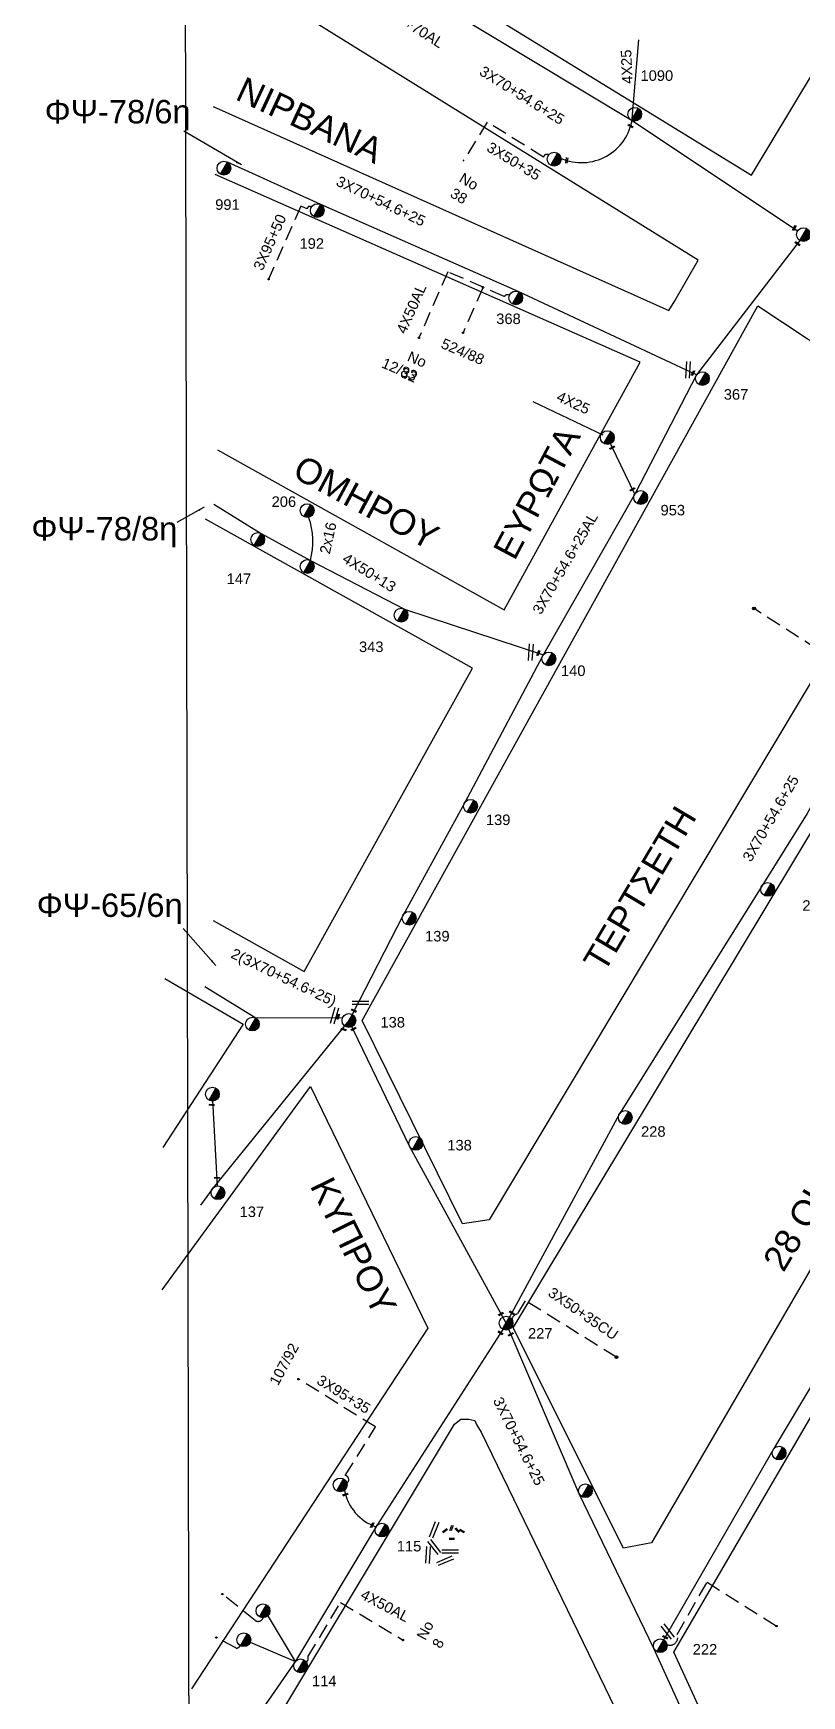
# Model space of a CAD drawing. Header units: millimetres. Extents: x 1421 to 13344, y 800 to 1949.
# Drawn here: x 10813.1 to 10944.5, y 1044.9 to 1329.3 of the extents above; entities that cross this region are included whole.
import ezdxf

# ---------------------------------------------------------------- set-up
doc = ezdxf.new("R2010")
doc.units = ezdxf.units.MM
doc.linetypes.add('DASHED', pattern=[19.05, 12.7, -6.35])
for name, color, linetype in [('Άγνωστα', 7, 'Continuous'), ('Εναέρια παροχή ΧΤ 4x25', 7, 'SYN_LINE'), ('Επιγραφές - Σχήματα', 7, 'Continuous'), ('Καλωδια Χ.Τ 3x95+35', 7, 'DASHED'), ('Καλωδια Χ.Τ. 3x50+35', 7, 'Continuous'), ('Καλωδια ΧΤ  3X95+50', 7, 'Continuous'), ('Καλώδια ΧΤ   3x150+70AL', 7, 'DASHED'), ('Μηχανική τομή', 7, 'Continuous'), ('Στύλος ΦΜ', 7, 'Continuous'), ('Στύλος ΦΜ @ 1', 7, 'Continuous'), ('Συνδέσεις', 7, 'Continuous'), ('Συνεστραμμένα ΧΤ   3x70+54.6+25 AL', 7, 'SYN_LINE'), ('Τομή', 7, 'Continuous'), ('Υπόβαθρο ΔΕΗ', 7, 'Continuous'), ('Υπόγεια καλώδια Παροχών ΧΤ   4x50AL', 7, 'DASHED')]:
    doc.layers.add(name, color=color, linetype=linetype)
doc.styles.add('arial', font='ARIAL.TTF')
doc.styles.get("Standard").update_dxf_attribs({"font": 'ARIAL.TTF'})
doc.linetypes.add('SYN_LINE', pattern='A,0.5,-0.0001,["/\\/\\/\\/",Standard,S=0.1,R=0,X=0,Y=-0.05],-0.25', length=0.7501)
doc.dimstyles.new('ISO-25', dxfattribs={"dimtxt": 2.5, "dimasz": 2.5, "dimexe": 1.25, "dimexo": 0.625, "dimtad": 1, "dimtxsty": 'Standard', "dimcen": 2.5, "dimadec": 0, "dimazin": 0, "dimtfac": 1, "dimtmove": 0, "dimatfit": 3, "dimfxl": 1, "dimarcsym": 0})

# ---------------------------------------------------------------- blocks, each defined once
blk = doc.blocks.new('ΥΠΑΡΧΩΝ ΤΣΙΜΕΝΤΕΝΙΟΣ ΣΤΥΛΟΣ')
at = {"layer": 'Στύλος ΦΜ'}
blk.add_hatch(color=7, dxfattribs=at).paths.add_polyline_path([(-1.29, -2.28, 0.574793), (2.62, 0, 0.268822), (1.3, 2.27)])
at = {"layer": 'Στύλος ΦΜ', "color": 7}
blk.add_line((-1.29, -2.28), (1.3, 2.27), dxfattribs=at)
blk.add_circle((0, 0), 2.62, dxfattribs=at)
at = {"layer": 'Στύλος ΦΜ', "flags": 4}
for tag, p in [('ΤΥΠΟΣ', (-4.91, 3.03)), ('ΑΡΙΘΜΟΣ', (-4.68, 8.05))]:
    blk.add_attdef(tag, p, '', height=4, dxfattribs=at)
blk = doc.blocks.new('_ΣΥΝΔΕΣΗ')
at = {"layer": 'Συνδέσεις', "linetype": 'SYN_LINE', "ltscale": 40}
blk.add_hatch(color=256, dxfattribs=at).paths.add_polyline_path([(0.5, -0.01, 1), (-0.5, -0.01, 1)])
at = {"layer": 'Συνδέσεις'}
blk.add_circle((0, -0.01), 0.5, dxfattribs=at)
blk = doc.blocks.new('ΜΗΧΑΝΙΚΗ ΤΟΜΗ')
at = {"layer": 'Μηχανική τομή', "ltscale": 40}
for p, q in [((-1.9, 0.8), (1.9, 0.8)), ((1.9, 0), (-1.9, 0))]:
    blk.add_line(p, q, dxfattribs=at)
blk = doc.blocks.new('ΤΟΜΗ')
at = {"layer": 'Τομή', "ltscale": 40}
for p, q in [((-5.7, 0), (5.7, 0)), ((5.7, -2.3), (-5.7, -2.3))]:
    blk.add_line(p, q, dxfattribs=at)

msp = doc.modelspace()

# ---------------------------------------------------------------- linework, layer by layer
at = {"layer": 'Άγνωστα', "color": 85, "linetype": 'DASHED', "ltscale": 0.2}
msp.add_lwpolyline([(10889.96973, 1285.78064), (10886.58707, 1278.09192)], dxfattribs=at)
at = {"layer": 'Άγνωστα', "color": 133, "linetype": 'Continuous', "ltscale": 0.2}
msp.add_lwpolyline([(10843.94503, 1248.79072), (10852.03351, 1243.74331), (10860.49571, 1239.11736), (10876.55123, 1230.80129), (10900.31391, 1223.0044)], dxfattribs=at)
at = {"layer": 'Άγνωστα', "color": 85, "linetype": 'DASHED', "ltscale": 0.2}
for points in [[(10949.75371, 1220.61864, 0.771929097), (10950.35343, 1221.88116), (10936.24239, 1230.99531)], [(10912.82751, 1102.85584), (10897.22516, 1112.50578), (10895.8065, 1110.20984, 0.35551806), (10894.94626, 1109.25662)]]:
    msp.add_lwpolyline(points, format="xyb", dxfattribs=at)
at = {"layer": 'Άγνωστα', "color": 6, "linetype": 'DASHED', "ltscale": 0.2}
msp.add_lwpolyline([(10921.47174, 1053.69041, 0.687171481), (10923.1794, 1055.4347), (10928.30868, 1064.34361), (10940.22675, 1056.82551)], format="xyb", dxfattribs=at)
at = {"layer": 'Άγνωστα', "color": 151, "linetype": 'DASHED', "ltscale": 0.2}
for points in [[(10852.37568, 1058.28819, -0.510562725), (10850.98733, 1057.82534), (10845.48392, 1062.26382)], [(10848.41426, 1053.5457, -0.440314585), (10847.67982, 1053.11616), (10844.37762, 1054.89067)]]:
    msp.add_lwpolyline(points, format="xyb", dxfattribs=at)
at = {"layer": 'Άγνωστα', "color": 151, "linetype": 'SYN_LINE', "ltscale": 8}
for points in [[(10857.89131, 1050.80251), (10853.09908, 1058.76468)], [(10850.17873, 1054.08966), (10857.89131, 1050.80251)]]:
    msp.add_lwpolyline(points, dxfattribs=at)
at = {"layer": 'Άγνωστα', "color": 133, "linetype": 'SYN_LINE', "ltscale": 8}
msp.add_arc((10849.02136, 1242.38838), 11.88539, 344.1388904, 20.3524195, dxfattribs=at)
at = {"layer": 'Εναέρια παροχή ΧΤ 4x25', "color": 85, "linetype": 'SYN_LINE', "ltscale": 8}
for points in [[(10915.46624, 1314.06701), (10916.61256, 1328.21995)], [(10910.54825, 1260.57887), (10898.56114, 1266.28319)]]:
    msp.add_lwpolyline(points, dxfattribs=at)
at = {"layer": 'Καλωδια Χ.Τ 3x95+35', "color": 151, "linetype": 'DASHED', "ltscale": 0.2}
msp.add_lwpolyline([(10866.20152, 1081.17408, 0.984565373), (10866.41789, 1082.59933), (10871.59571, 1090.90781), (10858.46524, 1099.09069)], format="xyb", dxfattribs=at)
at = {"layer": 'Καλωδια Χ.Τ. 3x50+35', "color": 85, "linetype": 'DASHED', "ltscale": 0.2}
msp.add_lwpolyline([(10901.22037, 1308.4894, 0.571136888), (10900.34036, 1308.14812), (10890.72041, 1314.11786), (10886.55943, 1307.41265)], format="xyb", dxfattribs=at)
at = {"layer": 'Καλωδια ΧΤ  3X95+50', "color": 85, "linetype": 'DASHED', "ltscale": 0.2}
msp.add_lwpolyline([(10860.60953, 1299.56817, 0.708106971), (10859.93001, 1299.27299), (10858.83262, 1299.75722), (10853.31153, 1287.24518)], format="xyb", dxfattribs=at)
at = {"layer": 'Συνεστραμμένα ΧΤ   3x70+54.6+25 AL', "color": 85, "linetype": 'SYN_LINE', "ltscale": 20}
for points in [[(10847.8165, 1357.45301), (10873.03645, 1340.01996), (10915.49121, 1314.37526), (10943.80396, 1295.53824)], [(10926.52253, 1270.89306), (10895.99839, 1285.14824), (10862.21968, 1300.00922), (10846.25696, 1307.26529), (10846.25696, 1307.26529)], [(10944.2035, 1293.86137), (10926.52253, 1270.89306), (10915.99132, 1250.5785), (10900.16346, 1222.73977), (10886.8053, 1197.64092), (10876.31899, 1178.46952), (10867.5917, 1161.49235)], [(10986.91878, 1265.26015), (10973.49716, 1242.30973), (10955.78821, 1214.67136), (10945.44365, 1195.82779), (10937.65119, 1183.44535), (10913.34123, 1144.49994), (10894.48977, 1109.69901)]]:
    msp.add_lwpolyline(points, dxfattribs=at)
at = {"layer": 'Συνεστραμμένα ΧΤ   3x70+54.6+25 AL', "color": 85, "linetype": 'SYN_LINE', "ltscale": 8}
msp.add_lwpolyline([(10915.94294, 1250.49341), (10911.19537, 1260.27092)], dxfattribs=at)
at = {"layer": 'Συνεστραμμένα ΧΤ   3x70+54.6+25 AL', "color": 2, "ltscale": 20}
msp.add_lwpolyline([(11020.98966, 1242.83464), (11008.19504, 1204.65218), (11000.2477, 1191.04706), (10979.6685, 1155.89537), (10961.3039, 1123.73353), (10947.1109, 1099.53203), (10939.73372, 1087.21584), (10920.31232, 1053.48333)], dxfattribs=at)
at = {"layer": 'Συνεστραμμένα ΧΤ   3x70+54.6+25 AL', "color": 151, "linetype": 'SYN_LINE', "ltscale": 15}
msp.add_lwpolyline([(10865.96679, 1160.8996), (10851.12004, 1160.85473), (10842.38059, 1166.22131)], dxfattribs=at)
at = {"layer": 'Συνεστραμμένα ΧΤ   3x70+54.6+25 AL', "color": 6, "ltscale": 20}
for points in [[(10940.9206, 1018.44576), (10931.8933, 1025.14537), (10919.22688, 1053.0262), (10906.43099, 1079.5003), (10893.93106, 1108.66213), (10877.45907, 1138.84574), (10867.0555, 1160.44359), (10843.82323, 1131.8323), (10841.67246, 1128.84701)], [(10844.57469, 1132.15986), (10843.70186, 1147.83641)]]:
    msp.add_lwpolyline(points, dxfattribs=at)
at = {"layer": 'Συνεστραμμένα ΧΤ   3x70+54.6+25 AL', "color": 151, "ltscale": 20}
msp.add_lwpolyline([(10893.39875, 1107.61166), (10871.82158, 1074.06206), (10857.90809, 1050.82192), (10839.69564, 1024.51258)], dxfattribs=at)
at = {"layer": 'Συνεστραμμένα ΧΤ   3x70+54.6+25 AL', "color": 85, "linetype": 'SYN_LINE', "ltscale": 20}
msp.add_arc((10906.82665, 1315.97214), 8.78227, 246.5415597, 351.7961746, dxfattribs=at)
at = {"layer": 'Συνεστραμμένα ΧΤ   3x70+54.6+25 AL', "color": 151, "ltscale": 8}
msp.add_arc((10874.35955, 1081.63144), 8.22605, 190.9684537, 250.9538172, dxfattribs=at)
at = {"layer": 'Υπόβαθρο ΔΕΗ'}
for points in [[(10837.93673, 1874.1658), (10840.03143, 862.30832)], [(10861.42004, 1381.04743), (10849.34258, 1358.26723), (10935.89366, 1305.04034), (10950.20537, 1328.81778), (10861.42004, 1381.04743)], [(10843.85876, 1316.7918), (10921.75883, 1281.92251), (10922.80156, 1283.55284), (10926.79113, 1290.52702), (10843.14574, 1342.43392)], [(10844.5961, 1258.06758), (10893.59447, 1230.6647), (10916.84687, 1273.08621), (10844.17611, 1305.15306)], [(10869.29812, 1160.44171), (10936.98538, 1282.67033), (10971.09219, 1260.13398), (10891.02185, 1126.31999), (10886.47917, 1125.63422), (10869.29812, 1160.44171)], [(10895.15584, 1107.89212), (10982.01493, 1252.37011), (11012.67499, 1232.45957), (10918.79648, 1071.07485), (10914.03278, 1070.18954), (10895.15584, 1107.89212)], [(10843.80793, 1177.56777), (10859.39087, 1168.84751), (10888.20085, 1220.74117), (10842.5313, 1246.20782)], [(10835.54026, 1167.61896), (10848.94693, 1159.84231), (10835.22891, 1138.71693)], [(10835.07929, 1114.34818), (10860.48121, 1149.14994), (10880.54539, 1107.8), (10840.10513, 1046.12497)], [(10845.99484, 1026.20607), (10885.13345, 1091.38749), (10886.20757, 1092.27474), (10887.57086, 1092.27474), (10888.60366, 1092.0065), (10888.93416, 1091.20179), (10889.69843, 1090.00504), (10927.3709, 1012.28533), (10923.33193, 1005.16954), (10834.46783, 985.89715)]]:
    msp.add_lwpolyline(points, dxfattribs=at)
msp.add_lwpolyline([(10922.64534, 1052.39437), (11021.92967, 1222.85026), (11025.2783, 1224.1499), (11052.59464, 1206.23161), (10940.88403, 1019.38906), (10935.71375, 1023.80192)], close=True, dxfattribs=at)
at = {"layer": 'Υπόγεια καλώδια Παροχών ΧΤ   4x50AL', "color": 85, "linetype": 'DASHED', "ltscale": 0.2}
msp.add_lwpolyline([(10894.49409, 1284.47837, 0.446281074), (10893.62087, 1284.27455), (10883.98672, 1288.5131), (10879.01968, 1277.22311)], format="xyb", dxfattribs=at)
at = {"layer": 'Υπόγεια καλώδια Παροχών ΧΤ   4x50AL', "color": 151, "linetype": 'DASHED', "ltscale": 0.2}
msp.add_lwpolyline([(10859.19023, 1050.73765, 0.704816944), (10860.0359, 1051.59984), (10865.61156, 1060.88554), (10876.41375, 1054.39929)], format="xyb", dxfattribs=at)

# ---------------------------------------------------------------- block references
at = {"layer": 'Μηχανική τομή'}
for p, xscale, yscale, zscale, rotation in [((10915.16826, 1313.36048), 0.2500000000002005, 0.2500000000002005, 0.2500000000002005, 331.5446991727721), ((10904.21003, 1307.58873), 0.2500000000001928, 0.2500000000001928, 0.2500000000001928, 260.0559219753089), ((10943.33785, 1295.95666), 0.249999999999919, 0.249999999999919, 0.249999999999919, 60.51731428412965), ((10943.71846, 1293.23128), 0.25, 0.25, 0.25, 322.6763499369713), ((10925.99915, 1271.14378), 0.249999999999919, 0.249999999999919, 0.249999999999919, 60.51731428412965), ((10912.13874, 1258.32809), 0.249999999999919, 0.249999999999919, 0.249999999999919, 27.64723341265615), ((10915.58945, 1251.22141), 0.249999999999919, 0.249999999999919, 0.249999999999919, 27.64723341265615), ((10899.55285, 1223.25411), 0.249999999999919, 0.249999999999919, 0.249999999999919, 68.45138536945211), ((10865.32191, 1161.06815), 0.2499999999999681, 0.2499999999999681, 0.2499999999999681, 72.52028648880439), ((10867.85248, 1162.05021), 0.25, 0.25, 0.25, 333.0358626367025), ((10866.11574, 1158.82995), 0.2499999999999681, 0.2499999999999681, 0.2499999999999681, 343.8241069281569), ((10867.89615, 1158.90857), 0.2499999999999681, 0.2499999999999681, 0.2499999999999681, 27.53829775004091), ((10843.5814, 1145.90688), 0.2500000000002005, 0.2500000000002005, 0.2500000000002005, 356.0343975846597), ((10844.5035, 1133.43847), 0.2500000000002005, 0.2500000000002005, 0.2500000000002005, 356.0343975846597), ((10893.09398, 1110.16233), 0.2499999999999681, 0.2499999999999681, 0.2499999999999681, 27.53829775004091), ((10894.84821, 1110.36071), 0.2500000000001928, 0.2500000000001928, 0.2500000000001928, 326.6778950212413), ((10892.93064, 1106.93065), 0.2500000000001928, 0.2500000000001928, 0.2500000000001928, 326.6778950212413), ((10894.79267, 1106.65315), 0.2499999999999681, 0.2499999999999681, 0.2499999999999681, 27.53829775004091), ((10866.45483, 1079.23791), 0.2499999999999681, 0.2499999999999681, 0.2499999999999681, 18.54426976674313), ((10871.10476, 1074.0752), 0.249999999999968, 0.249999999999968, 0.249999999999968, 65.81839754665273), ((10883.55747, 1073.09164), 0.2499999999999681, 0.2499999999999681, 0.2499999999999681, 36.11407878704492), ((10884.69264, 1073.5975), 0.249999999999919, 0.249999999999919, 0.249999999999919, 68.45138536945211), ((10885.51278, 1073.19783), 0.2500000000001928, 0.2500000000001928, 0.2500000000001928, 312.6268794242704), ((10886.32344, 1073.0344), 0.2500000000002005, 0.2500000000002005, 0.2500000000002005, 331.5446991727721), ((10921.09515, 1054.84301), 0.25, 0.25, 0.25, 334.7467717406677)]:
    msp.add_blockref('ΜΗΧΑΝΙΚΗ ΤΟΜΗ', p, dxfattribs=dict(at, xscale=xscale, yscale=yscale, zscale=zscale, rotation=rotation))
at = {"layer": 'Μηχανική τομή', "xscale": 0.25, "yscale": 0.25, "zscale": 0.25}
msp.add_blockref('ΜΗΧΑΝΙΚΗ ΤΟΜΗ', (10884.65953, 1071.68258), dxfattribs=at)
at = {"layer": 'Στύλος ΦΜ @ 1', "ltscale": 40}
ref = msp.add_blockref('ΥΠΑΡΧΩΝ ΤΣΙΜΕΝΤΕΝΙΟΣ ΣΤΥΛΟΣ', (10915.94071, 1315.46388), dxfattribs=dict(at, xscale=0.4499999999998181, yscale=0.4499999999998181, zscale=0.4499999999998181))
ref.add_attrib('ΤΥΠΟΣ', '1090', (10916.92015, 1321.17879), dxfattribs={"layer": 'Στύλος ΦΜ', "height": 1.8, "flags": 4})
at = {"layer": 'Στύλος ΦΜ @ 1', "ltscale": 40, "xscale": 0.4499999999998181, "yscale": 0.4499999999998181, "zscale": 0.4499999999998181}
for p in [(10902.16063, 1307.78015), (10911.25226, 1260.14697), (10859.91015, 1238.09547), (10850.53448, 1159.83284), (10843.6996, 1147.8377), (10940.62822, 1086.44967), (10865.55559, 1080.99196), (10907.49387, 1080.00769), (10852.35401, 1059.46576), (10849.08104, 1054.51655)]:
    msp.add_blockref('ΥΠΑΡΧΩΝ ΤΣΙΜΕΝΤΕΝΙΟΣ ΣΤΥΛΟΣ', p, dxfattribs=at)
at = {"layer": 'Στύλος ΦΜ @ 1', "ltscale": 40}
ref = msp.add_blockref('ΥΠΑΡΧΩΝ ΤΣΙΜΕΝΤΕΝΙΟΣ ΣΤΥΛΟΣ', (10845.6714, 1306.2434), dxfattribs=dict(at, xscale=0.4499999999998181, yscale=0.4499999999998181, zscale=0.4499999999998181))
ref.add_attrib('ΤΥΠΟΣ', '991', (10844.17416, 1299.1208), dxfattribs={"layer": 'Στύλος ΦΜ', "height": 1.8, "flags": 4})
ref = msp.add_blockref('ΥΠΑΡΧΩΝ ΤΣΙΜΕΝΤΕΝΙΟΣ ΣΤΥΛΟΣ', (10861.63412, 1298.98733), dxfattribs=dict(at, xscale=0.4499999999998181, yscale=0.4499999999998181, zscale=0.4499999999998181))
ref.add_attrib('ΤΥΠΟΣ', '192', (10858.59978, 1292.45488), dxfattribs={"layer": 'Στύλος ΦΜ', "height": 1.8, "flags": 4})
ref = msp.add_blockref('ΥΠΑΡΧΩΝ ΤΣΙΜΕΝΤΕΝΙΟΣ ΣΤΥΛΟΣ', (10944.78453, 1294.88584), dxfattribs=dict(at, xscale=0.4499999999998181, yscale=0.4499999999998181, zscale=0.4499999999998181))
ref.add_attrib('ΤΥΠΟΣ', '849', (10948.64967, 1296.72713), dxfattribs={"layer": 'Στύλος ΦΜ', "height": 1.8, "flags": 4})
ref = msp.add_blockref('ΥΠΑΡΧΩΝ ΤΣΙΜΕΝΤΕΝΙΟΣ ΣΤΥΛΟΣ', (10895.58883, 1284.04398), dxfattribs=dict(at, xscale=0.4499999999998181, yscale=0.4499999999998181, zscale=0.4499999999998181))
ref.add_attrib('ΤΥΠΟΣ', '368', (10892.24889, 1279.57603), dxfattribs={"layer": 'Στύλος ΦΜ', "height": 1.8, "flags": 4})
ref = msp.add_blockref('ΥΠΑΡΧΩΝ ΤΣΙΜΕΝΤΕΝΙΟΣ ΣΤΥΛΟΣ', (10927.506, 1270.24505), dxfattribs=dict(at, xscale=0.4499999999998181, yscale=0.4499999999998181, zscale=0.4499999999998181))
ref.add_attrib('ΤΥΠΟΣ', '367', (10931.16657, 1266.64061), dxfattribs={"layer": 'Στύλος ΦΜ', "height": 1.8, "flags": 4})
ref = msp.add_blockref('ΥΠΑΡΧΩΝ ΤΣΙΜΕΝΤΕΝΙΟΣ ΣΤΥΛΟΣ', (10859.91425, 1247.67286), dxfattribs=dict(at, xscale=0.4499999999998181, yscale=0.4499999999998181, zscale=0.4499999999998181))
ref.add_attrib('ΤΥΠΟΣ', '206', (10853.82882, 1248.29727), dxfattribs={"layer": 'Στύλος ΦΜ', "height": 1.8, "flags": 4})
ref = msp.add_blockref('ΥΠΑΡΧΩΝ ΤΣΙΜΕΝΤΕΝΙΟΣ ΣΤΥΛΟΣ', (10916.95415, 1249.9002), dxfattribs=dict(at, xscale=0.4499999999998181, yscale=0.4499999999998181, zscale=0.4499999999998181))
ref.add_attrib('ΤΥΠΟΣ', '953', (10920.35165, 1246.84635), dxfattribs={"layer": 'Στύλος ΦΜ', "height": 1.8, "flags": 4})
ref = msp.add_blockref('ΥΠΑΡΧΩΝ ΤΣΙΜΕΝΤΕΝΙΟΣ ΣΤΥΛΟΣ', (10851.45021, 1242.72013), dxfattribs=dict(at, xscale=0.4499999999998181, yscale=0.4499999999998181, zscale=0.4499999999998181))
ref.add_attrib('ΤΥΠΟΣ', '147', (10846.13964, 1235.11126), dxfattribs={"layer": 'Στύλος ΦΜ', "height": 1.8, "flags": 4})
ref = msp.add_blockref('ΥΠΑΡΧΩΝ ΤΣΙΜΕΝΤΕΝΙΟΣ ΣΤΥΛΟΣ', (10875.96567, 1229.7794), dxfattribs=dict(at, xscale=0.4499999999998181, yscale=0.4499999999998181, zscale=0.4499999999998181))
ref.add_attrib('ΤΥΠΟΣ', '343', (10868.77499, 1223.46959), dxfattribs={"layer": 'Στύλος ΦΜ', "height": 1.8, "flags": 4})
ref = msp.add_blockref('ΥΠΑΡΧΩΝ ΤΣΙΜΕΝΤΕΝΙΟΣ ΣΤΥΛΟΣ', (10901.25395, 1222.29485), dxfattribs=dict(at, xscale=0.4499999999998181, yscale=0.4499999999998181, zscale=0.4499999999998181))
ref.add_attrib('ΤΥΠΟΣ', '140', (10903.31743, 1219.37349), dxfattribs={"layer": 'Στύλος ΦΜ', "height": 1.8, "flags": 4})
ref = msp.add_blockref('ΥΠΑΡΧΩΝ ΤΣΙΜΕΝΤΕΝΙΟΣ ΣΤΥΛΟΣ', (10887.84462, 1197.08688), dxfattribs=dict(at, xscale=0.4499999999998181, yscale=0.4499999999998181, zscale=0.4499999999998181))
ref.add_attrib('ΤΥΠΟΣ', '139', (10890.47787, 1193.87744), dxfattribs={"layer": 'Στύλος ΦΜ', "height": 1.8, "flags": 4})
ref = msp.add_blockref('ΥΠΑΡΧΩΝ ΤΣΙΜΕΝΤΕΝΙΟΣ ΣΤΥΛΟΣ', (10938.67437, 1182.86205), dxfattribs=dict(at, xscale=0.4499999999998181, yscale=0.4499999999998181, zscale=0.4499999999998181))
ref.add_attrib('ΤΥΠΟΣ', '229', (10944.60702, 1179.21465), dxfattribs={"layer": 'Στύλος ΦΜ', "height": 1.8, "flags": 4})
ref = msp.add_blockref('ΥΠΑΡΧΩΝ ΤΣΙΜΕΝΤΕΝΙΟΣ ΣΤΥΛΟΣ', (10877.36221, 1177.92288), dxfattribs=dict(at, xscale=0.4499999999998181, yscale=0.4499999999998181, zscale=0.4499999999998181))
ref.add_attrib('ΤΥΠΟΣ', '139', (10880.07683, 1173.96825), dxfattribs={"layer": 'Στύλος ΦΜ', "height": 1.8, "flags": 4})
ref = msp.add_blockref('ΥΠΑΡΧΩΝ ΤΣΙΜΕΝΤΕΝΙΟΣ ΣΤΥΛΟΣ', (10867.05324, 1160.44488), dxfattribs=dict(at, xscale=0.4499999999998181, yscale=0.4499999999998181, zscale=0.4499999999998181))
ref.add_attrib('ΤΥΠΟΣ', '138', (10872.44354, 1159.24406), dxfattribs={"layer": 'Στύλος ΦΜ', "height": 1.8, "flags": 4})
ref = msp.add_blockref('ΥΠΑΡΧΩΝ ΤΣΙΜΕΝΤΕΝΙΟΣ ΣΤΥΛΟΣ', (10914.32293, 1143.84925), dxfattribs=dict(at, xscale=0.4499999999998181, yscale=0.4499999999998181, zscale=0.4499999999998181))
ref.add_attrib('ΤΥΠΟΣ', '228', (10917.02075, 1140.55792), dxfattribs={"layer": 'Στύλος ΦΜ', "height": 1.8, "flags": 4})
ref = msp.add_blockref('ΥΠΑΡΧΩΝ ΤΣΙΜΕΝΤΕΝΙΟΣ ΣΤΥΛΟΣ', (10878.4898, 1139.41561), dxfattribs=dict(at, xscale=0.4499999999998181, yscale=0.4499999999998181, zscale=0.4499999999998181))
ref.add_attrib('ΤΥΠΟΣ', '138', (10883.8801, 1138.21479), dxfattribs={"layer": 'Στύλος ΦΜ', "height": 1.8, "flags": 4})
ref = msp.add_blockref('ΥΠΑΡΧΩΝ ΤΣΙΜΕΝΤΕΝΙΟΣ ΣΤΥΛΟΣ', (10844.64017, 1130.98391), dxfattribs=dict(at, xscale=0.4499999999998181, yscale=0.4499999999998181, zscale=0.4499999999998181))
ref.add_attrib('ΤΥΠΟΣ', '137', (10848.35, 1126.82549), dxfattribs={"layer": 'Στύλος ΦΜ', "height": 1.8, "flags": 4})
ref = msp.add_blockref('ΥΠΑΡΧΩΝ ΤΣΙΜΕΝΤΕΝΙΟΣ ΣΤΥΛΟΣ', (10893.92879, 1108.66342), dxfattribs=dict(at, xscale=0.4499999999998181, yscale=0.4499999999998181, zscale=0.4499999999998181))
ref.add_attrib('ΤΥΠΟΣ', '227', (10897.68078, 1106.02394), dxfattribs={"layer": 'Στύλος ΦΜ', "height": 1.8, "flags": 4})
ref = msp.add_blockref('ΥΠΑΡΧΩΝ ΤΣΙΜΕΝΤΕΝΙΟΣ ΣΤΥΛΟΣ', (10872.7033, 1073.28122), dxfattribs=dict(at, xscale=0.4499999999998181, yscale=0.4499999999998181, zscale=0.4499999999998181))
ref.add_attrib('ΤΥΠΟΣ', '115', (10875.24382, 1069.62009), dxfattribs={"layer": 'Στύλος ΦΜ', "height": 1.8, "flags": 4})
ref = msp.add_blockref('ΥΠΑΡΧΩΝ ΤΣΙΜΕΝΤΕΝΙΟΣ ΣΤΥΛΟΣ', (10920.31232, 1053.48333), dxfattribs=dict(at, xscale=0.4499999999998181, yscale=0.4499999999998181, zscale=0.4499999999998181))
ref.add_attrib('ΤΥΠΟΣ', '222', (10925.85547, 1051.9769), dxfattribs={"layer": 'Στύλος ΦΜ', "height": 1.8, "flags": 4})
ref = msp.add_blockref('ΥΠΑΡΧΩΝ ΤΣΙΜΕΝΤΕΝΙΟΣ ΣΤΥΛΟΣ', (10858.79072, 1050.04211), dxfattribs=dict(at, xscale=0.4499999999998181, yscale=0.4499999999998181, zscale=0.4499999999998181))
ref.add_attrib('ΤΥΠΟΣ', '114', (10860.74019, 1046.56166), dxfattribs={"layer": 'Στύλος ΦΜ', "height": 1.8, "flags": 4})
at = {"layer": 'Συνδέσεις'}
for p, xscale, yscale, zscale in [((10853.31153, 1287.24518), 0.25, 0.25, 0.25), ((10890.00667, 1285.86461), 0.25, 0.25, 0.25), ((10879.01968, 1277.22311), 0.25, 0.25, 0.25), ((10886.58707, 1278.09192), 0.25, 0.25, 0.25), ((10936.34745, 1230.92746), 0.4777242751394019, 0.4777242751394019, 0.4777242751394019), ((10912.82751, 1102.85584), 0.4777242751394019, 0.4777242751394019, 0.4777242751394019), ((10858.41418, 1099.09398), 0.25, 0.25, 0.25), ((10845.40625, 1062.32647), 0.25, 0.25, 0.25), ((10940.19037, 1056.84845), 0.25, 0.25, 0.25), ((10844.37762, 1054.89067), 0.25, 0.25, 0.25), ((10876.31565, 1054.47862), 0.25, 0.25, 0.25)]:
    msp.add_blockref('_ΣΥΝΔΕΣΗ', p, dxfattribs=dict(at, xscale=xscale, yscale=yscale, zscale=zscale))
at = {"layer": 'Τομή'}
for p, xscale, yscale, zscale, rotation in [((10925.34143, 1271.73145), 0.2500000000000557, 0.2500000000000557, 0.2500000000000557, 266.3054486218056), ((10898.44644, 1223.42021), 0.2500000000000557, 0.2500000000000557, 0.2500000000000557, 266.3054486218056), ((10864.29129, 1161.33752), 0.25, 0.25, 0.25, 73.80104751589052), ((10881.87669, 1073.22461), 0.2499999999998873, 0.2499999999998873, 0.2499999999998873, 248.1909067709115), ((10880.8689, 1068.99461), 0.2500000000000557, 0.2500000000000557, 0.2500000000000557, 266.3054486218056), ((10881.86066, 1070.55371), 0.2499999999999669, 0.2499999999999669, 0.2499999999999669, 308.1680509152084), ((10883.3811, 1068.29048), 0.2499999999999535, 0.2499999999999535, 0.2499999999999535, 22.92285824507862), ((10921.81406, 1056.09167), 0.2499999999999669, 0.2499999999999669, 0.2499999999999669, 308.1680509152084)]:
    msp.add_blockref('ΤΟΜΗ', p, dxfattribs=dict(at, xscale=xscale, yscale=yscale, zscale=zscale, rotation=rotation))
at = {"layer": 'Τομή', "xscale": 0.25, "yscale": 0.25, "zscale": 0.25}
for p in [(10869.05844, 1163.76407), (10884.38317, 1069.88633)]:
    msp.add_blockref('ΤΟΜΗ', p, dxfattribs=at)

# ---------------------------------------------------------------- texts
at = {"ltscale": 40, "char_height": 4, "width": 64.8866414, "attachment_point": 1, "style": 'arial'}
for s, insert, rotation in [('{\\H1.083x;NIPBANA}', (10849.24755, 1322.02827), 335.0680014), ('{\\H1.083x;EYPΩTA}', (10891.54497, 1240.97742), 62.0230734), ('{\\H1.083x;OMHPOY}', (10859.21626, 1257.35192), 331.6768318), ('{\\H1.083x;TEPTΣETH}', (10906.95533, 1170.64291), 59.2546127), ('{\\H1.083x;28 OKTΩBPIOY}', (10937.65636, 1119.42738), 59.2546127), ('{\\H1.083x;KYΠPOY}', (10864.19781, 1134.10479), 296.3067131)]:
    msp.add_mtext(s, dxfattribs=dict(at, insert=insert, rotation=rotation))
at = {"layer": 'Άγνωστα', "color": 7, "char_height": 1.8, "attachment_point": 1}
for s, gutter_width, insert, rotation in [('3X70+54.6+25', 12.5, (10890.14303, 1323.85026), 328.042606), ('3X70+54.6+25', 12.5, (10865.47403, 1304.98882), 334.4024383), ('3X95+50', 12.5, (10850.63015, 1289.30814), 66.0216461), ('4X50AL', 12.5, (10875.08873, 1278.49729), 66.0216461), ('524/88', 1.65674, (10883.34734, 1277.21462), 336.8609817), ('12/83', 1.65674, (10873.17945, 1273.87293), 336.8609817), ('4X50+13', 12.5, (10866.72275, 1240.51949), 328.042606), ('3X70+54.6+25', 12.5, (10934.27354, 1188.33469), 59.8533125), ('2(3X70+54.6+25)', 12.5, (10847.48466, 1172.87771), 334.4024383), ('3X50+35CU', 12.5, (10901.96726, 1114.94326), 325.5614849), ('107/92', 1.83491, (10853.34035, 1098.70147), 61.7841705), ('3X95+35', 12.5, (10862.32793, 1099.94064), 328.3202488), ('3X70+54.6+25', 12.5, (10893.25077, 1096.2603), 296.5737507)]:
    msp.add_mtext_dynamic_manual_height_columns(s, width=1.8, gutter_width=gutter_width, heights=[0.04535], dxfattribs=dict(at, insert=insert, rotation=rotation))
at = {"layer": 'Άγνωστα', "color": 7}
note = msp.add_mtext_dynamic_manual_height_columns('No ', width=1.8, gutter_width=1.88396, heights=[0.04535, 0], dxfattribs=dict(at, insert=(10883.47554, 1307.43462), char_height=1.8, attachment_point=1, rotation=329.4157693))
for column, words in zip(note.columns.linked_columns, ['38']):
    column.text = words
note = msp.add_mtext_dynamic_manual_height_columns('No ', width=1.8, gutter_width=1.65674, heights=[0.04535, 0], dxfattribs=dict(at, insert=(10874.40853, 1276.37047), char_height=1.8, attachment_point=1, rotation=336.8609817))
for column, words in zip(note.columns.linked_columns, ['32']):
    column.text = words
note = msp.add_mtext_dynamic_manual_height_columns('No ', width=1.8, gutter_width=1.83491, heights=[0.04535, 0], dxfattribs=dict(at, insert=(10876.81524, 1051.93299), char_height=1.8, attachment_point=1, rotation=61.7841705))
for column, words in zip(note.columns.linked_columns, ['8']):
    column.text = words
at = {"layer": 'Εναέρια παροχή ΧΤ 4x25', "color": 7, "char_height": 1.8, "attachment_point": 1}
for s, insert, rotation in [('4X25', (10913.78626, 1320.62758), 92.4145209), ('4X25', (10903.14772, 1268.1517), 335.4720262), ('2x16', (10862.00517, 1240.51546), 77.3277046)]:
    msp.add_mtext_dynamic_manual_height_columns(s, width=1.8, gutter_width=12.5, heights=[0.04535], dxfattribs=dict(at, insert=insert, rotation=rotation))
at = {"layer": 'Επιγραφές - Σχήματα', "ltscale": 0.2, "char_height": 4, "width": 19.6718533, "attachment_point": 1}
for s, insert in [('ΦΨ-78/6η', (10815.0031, 1317.90845)), ('ΦΨ-78/8η', (10812.73737, 1246.56221)), ('ΦΨ-65/6η', (10813.65188, 1182.16045))]:
    msp.add_mtext(s, dxfattribs=dict(at, insert=insert))
at = {"layer": 'Καλώδια ΧΤ   3x150+70AL', "color": 7, "char_height": 1.8, "attachment_point": 1}
for s, insert, rotation in [('3X150+70AL', (10871.18181, 1336.07015), 327.4492663), ('3X50+35', (10891.37958, 1310.83043), 328.9426199)]:
    msp.add_mtext_dynamic_manual_height_columns(s, width=1.8, gutter_width=12.5, heights=[0.04535], dxfattribs=dict(at, insert=insert, rotation=rotation))
at = {"layer": 'Συνεστραμμένα ΧΤ   3x70+54.6+25 AL', "color": 7, "insert": (10898.33334, 1230.64331), "char_height": 1.8, "attachment_point": 1, "rotation": 59.8533125}
msp.add_mtext_dynamic_manual_height_columns('3X70+54.6+25AL', width=1.8, gutter_width=12.5, heights=[0.04535], dxfattribs=at)
at = {"layer": 'Υπόγεια καλώδια Παροχών ΧΤ   4x50AL', "color": 7, "insert": (10869.71041, 1063.25032), "char_height": 1.8, "attachment_point": 1, "rotation": 332.0600153}
msp.add_mtext_dynamic_manual_height_columns('4X50AL', width=1.8, gutter_width=12.5, heights=[0.04535], dxfattribs=at)

# ---------------------------------------------------------------- leaders
at = {"layer": 'Επιγραφές - Σχήματα', "ltscale": 40}
for points in [[(10848.64917, 1306.79479), (10838.81253, 1312.56186)], [(10842.26644, 1248.24274), (10837.61152, 1245.61527)], [(10844.26509, 1169.8639), (10838.71694, 1176.18205)]]:
    msp.add_leader(points, dimstyle='ISO-25', override={"dimasz": 1, "dimtad": 0}, dxfattribs=at)

doc.saveas('drawing.dxf')
